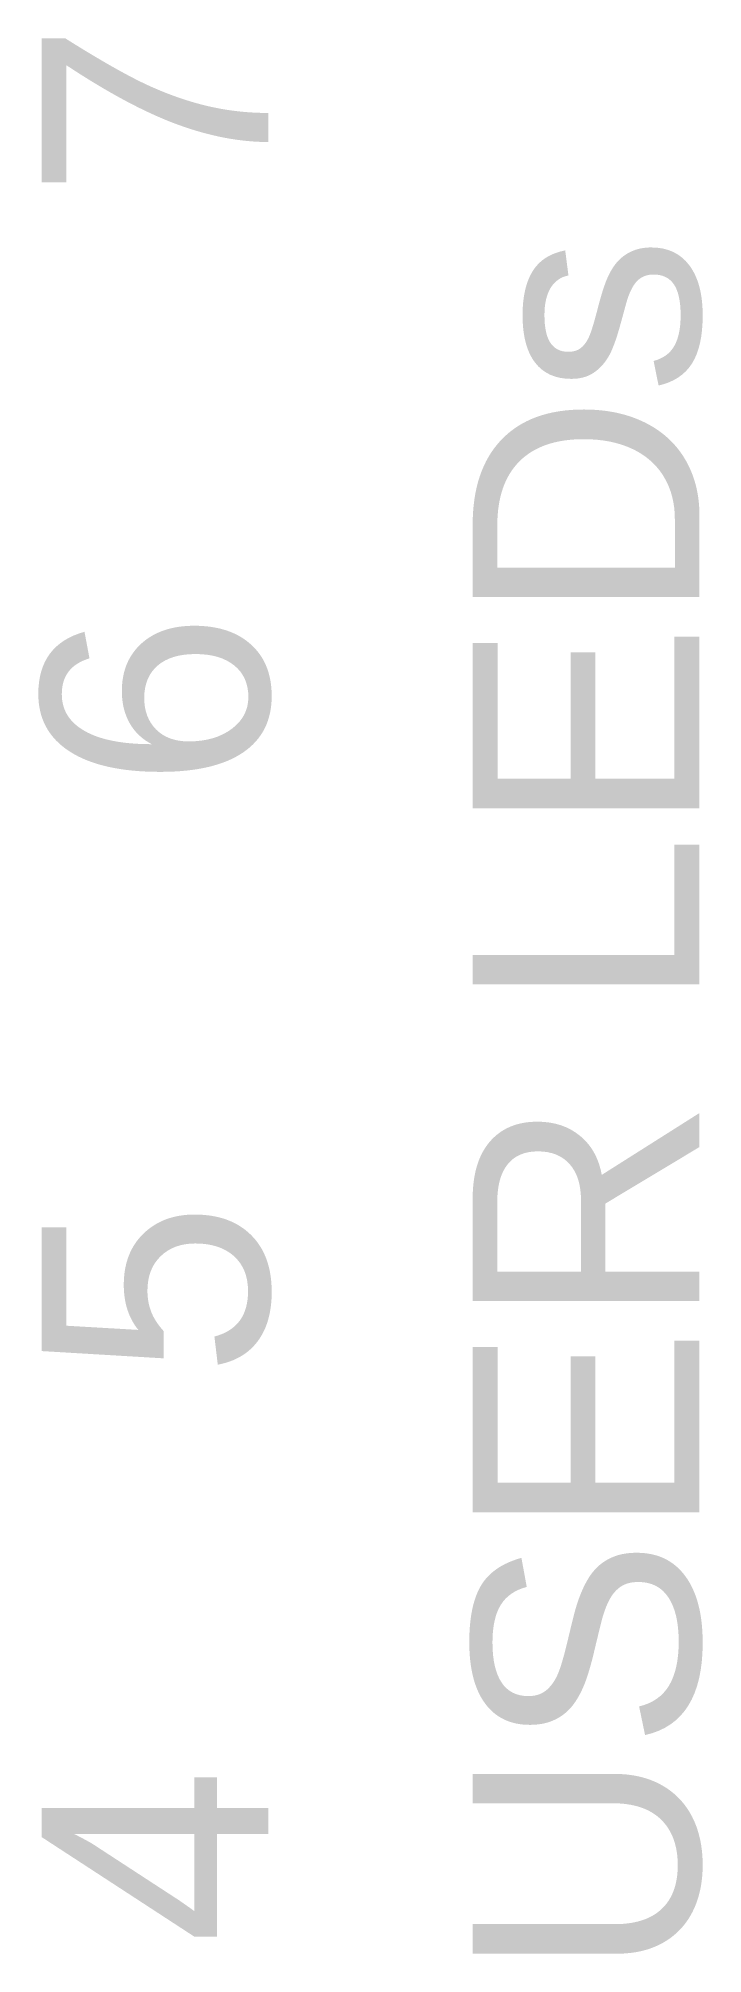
# Model space of a CAD drawing. Header units: inches. Extents: x 1.54 to 6.34, y 2.18 to 2.72.
# Drawn here: x 5.4285 to 5.5439, y 2.2661 to 2.5987 of the extents above.
import ezdxf

# ---------------------------------------------------------------- set-up
doc = ezdxf.new("R2010")
doc.units = ezdxf.units.IN
doc.header["$MEASUREMENT"] = 0
doc.layers.add('Top Overlay', color=2, linetype='Continuous')
doc.styles.add('Arial', font='', dxfattribs={"height": 0.2})
doc.styles.get('Arial').set_extended_font_data('Arial')

msp = doc.modelspace()

# ---------------------------------------------------------------- texts
at = {"layer": 'Top Overlay', "style": 'Arial'}
for s, p in [('7', (5.4685, 2.57087)), ('USER LEDs', (5.54331, 2.26181)), ('6', (5.4685, 2.4685)), ('5', (5.4685, 2.36614)), ('4', (5.4685, 2.26772))]:
    msp.add_text(s, height=0.03937, rotation=90, dxfattribs=at).set_placement(p)

doc.saveas('drawing.dxf')
